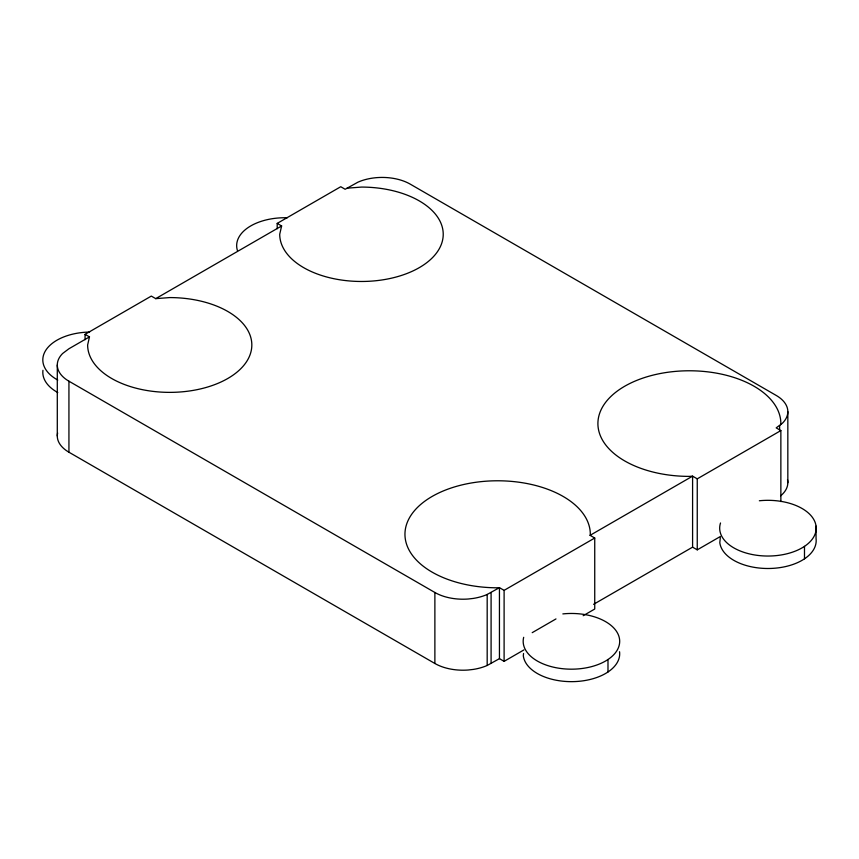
<?xml version="1.0" encoding="UTF-8"?>
<svg xmlns="http://www.w3.org/2000/svg" width="859" height="859" viewBox="0 0 859 859"><rect width="100%" height="100%" fill="white"/><g stroke="black" fill="none" stroke-linecap="round" stroke-linejoin="round"><path stroke-width="1.29" d="M523.55 653.484L523.314 655.857A48.254 27.853 0 0 0 575.004 681.574A48.254 27.853 0 0 0 619.554 651.723M720.304 537.713L719.81 542.705A48.254 27.853 0 0 0 771.511 568.422A48.254 27.853 0 0 0 816.05 538.582L816.05 526.105M85.062 334.344L89.476 336.889L87.639 344.974A82.099 47.395 0 0 0 169.728 392.37A82.099 47.395 0 0 0 251.827 344.974A82.099 47.395 0 0 0 169.728 297.579L155.726 298.642L151.313 296.087L85.062 334.344L85.062 339.702M277.199 228.762L277.199 223.404L281.623 225.96L279.723 234.271A81.745 47.202 0 0 0 361.478 281.473A81.745 47.202 0 0 0 443.223 234.271A81.745 47.202 0 0 0 361.478 187.079L347.068 188.175M594.739 538.024L590.079 535.329L590.316 534.287A92.686 53.516 0 0 0 497.629 480.782A92.686 53.516 0 0 0 404.954 534.287A92.686 53.516 0 0 0 497.629 587.803L499.444 587.663L504.104 590.358L594.739 538.024L594.739 609.031L583.175 615.71M780.573 424.808L780.852 423.584A91.473 52.807 0 0 0 689.38 370.777A91.473 52.807 0 0 0 597.907 423.584A91.473 52.807 0 0 0 689.38 476.391L692.59 476.154L697.25 478.85L780.863 430.574L780.863 501.57M780.863 430.574L776.192 427.879L782.506 423.133A39.75 22.946 0 0 0 776.192 395.43L410.248 184.148A39.75 22.946 0 0 0 357.945 182.172L345.157 189.27L340.744 186.725L277.199 223.404M89.476 336.889L68.935 348.754L62.621 353.5A39.75 22.946 0 0 0 68.935 381.203L68.935 452.21L434.879 663.481A39.75 22.946 0 0 0 468.176 670.009L473.277 669.419A39.75 22.946 0 0 0 487.182 665.467L499.444 658.66L504.104 661.355L523.893 649.93M155.726 298.642L281.623 225.96M68.935 381.203L434.879 592.485A39.75 22.946 0 0 0 468.176 599.013L473.277 598.422A39.75 22.946 0 0 0 487.182 594.46L499.444 587.663L499.444 658.66M590.079 535.329L692.59 476.154L692.59 547.151L593.569 604.328M532.204 632.664L555.977 618.931M692.59 547.151L697.25 549.846L720.422 536.467M804.486 546.356L804.486 558.833M787.832 411.654L787.832 482.651M779.618 425.624L779.618 430.982M697.25 478.85L697.25 549.846M607.989 659.508L607.989 671.974M504.104 590.358L504.104 661.355M491.09 592.485L491.09 663.481M487.182 594.46L487.182 665.467M434.879 592.485L434.879 663.481M57.295 364.978L57.295 435.975M787.499 479.666A39.75 22.946 0 0 1 780.648 495.815M57.768 380.065A48.254 27.853 0 0 1 46.01 349.935A48.254 27.853 0 0 1 89.604 332.057M57.768 392.531A48.254 27.853 0 0 1 42.95 370.304M759.356 500.765A48.254 27.853 0 0 1 816.104 526.599A48.254 27.853 0 0 1 764.768 555.977A48.254 27.853 0 0 1 720.529 522.981M562.849 613.906A48.254 27.853 0 0 1 619.564 639.343A48.254 27.853 0 0 1 569.667 669.161A48.254 27.853 0 0 1 523.679 637.314M237.513 250.785A48.254 27.853 0 0 1 287.25 217.767M68.935 452.21A39.75 22.946 0 0 1 57.628 432.979"/></g></svg>
